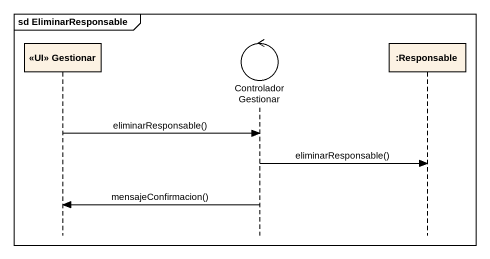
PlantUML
@startuml
mainframe sd EliminarResponsable
hide footbox
participant "<<UI>> Gestionar" as UI_Gestionar
control ControladorGestionar
participant ":Responsable" as Responsable

UI_Gestionar -> ControladorGestionar : eliminarResponsable()
ControladorGestionar -> Responsable : eliminarResponsable()
ControladorGestionar -> UI_Gestionar : mensajeConfirmacion()
@enduml
